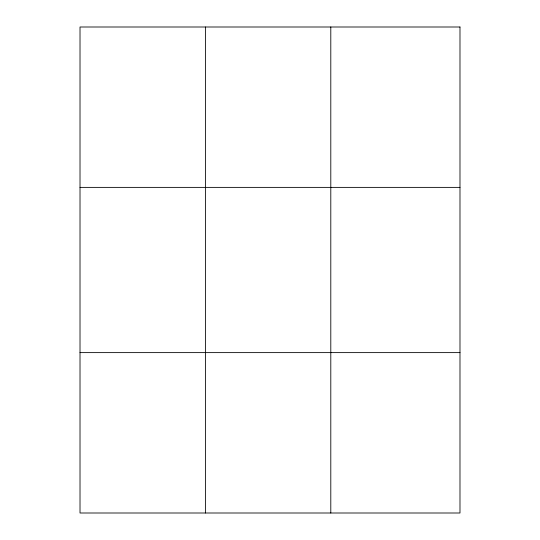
<?xml version="1.0" encoding="UTF-8"?>
<svg xmlns="http://www.w3.org/2000/svg" width="540" height="540" viewBox="0 0 540 540"><rect width="100%" height="100%" fill="white"/><g stroke="black" fill="none" stroke-linecap="round" stroke-linejoin="round"><path stroke-width="0.81" d="M205.403 27L205.403 513M330.797 27L330.797 513M80.015 187.38L459.986 187.38M80.015 352.62L459.986 352.62M459.986 27L459.986 513L80.015 513L80.015 27L459.986 27"/></g></svg>
